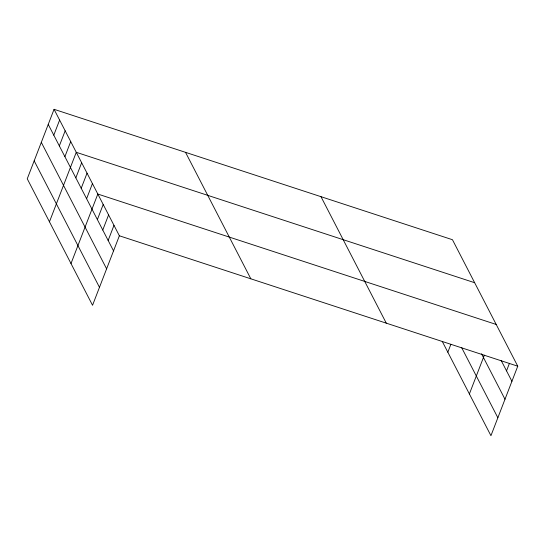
<?xml version="1.0" encoding="UTF-8"?>
<svg xmlns="http://www.w3.org/2000/svg" width="545" height="545" viewBox="0 0 545 545"><rect width="100%" height="100%" fill="white"/><g stroke="black" fill="none" stroke-linecap="round" stroke-linejoin="round"><path stroke-width="0.82" d="M54.064 109.307L27.25 178.808L92.548 305.282L119.369 235.781L54.064 109.307L452.452 239.718L517.75 366.192L490.936 435.693L442.288 341.47M53.785 135.167L59.616 120.057M59.337 145.917L65.168 130.807M64.889 156.667L70.721 141.557M49.452 221.808L76.266 152.307L474.654 282.719M75.823 177.854L81.655 162.744M81.212 188.284L87.043 173.174M86.601 198.721L92.432 183.611M71 263.542L97.821 194.047L496.202 324.459M97.378 219.587L103.203 204.477M102.76 230.024L108.591 214.914M108.148 240.461L113.98 225.351M447.833 352.22L450.844 344.42M469.381 393.96L484.348 355.177M506.53 370.873L509.446 363.317M119.369 235.781L517.75 366.192M501.148 360.436L511.919 381.302M481.521 353.787L504.997 399.253M461.69 347.69L497.857 417.743M320.985 196.684L386.282 323.158M185.532 152.341L250.836 278.815M48.239 124.417L113.537 250.891M41.311 142.368L106.609 268.842M34.178 160.857L99.476 287.331"/></g></svg>
